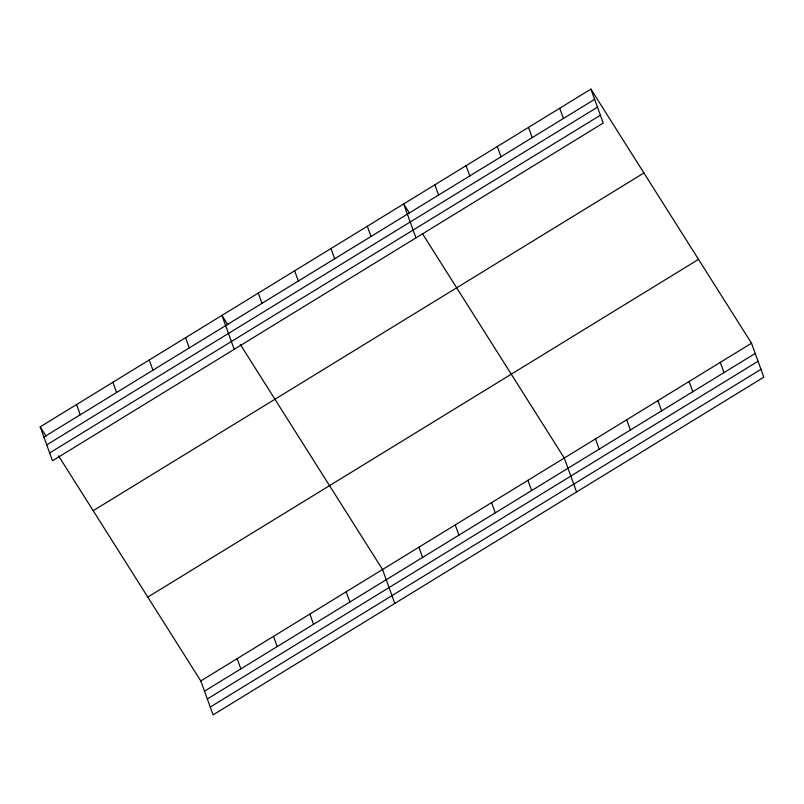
<?xml version="1.0" encoding="UTF-8"?>
<svg xmlns="http://www.w3.org/2000/svg" width="804" height="804" viewBox="0 0 804 804"><rect width="100%" height="100%" fill="white"/><g stroke="black" fill="none" stroke-linecap="round" stroke-linejoin="round"><path stroke-width="1.21" d="M590.92 89.123L603.201 123.052L52.481 460.772L40.2 426.844L590.92 89.123L751.519 343.228L763.8 377.156L213.08 714.877L200.799 680.948L58.521 455.828M43.898 437.074L594.618 99.354M46.732 444.893L597.452 107.173M49.647 452.953L600.377 115.233M93.194 510.701L643.914 172.981M147.795 597.091L698.525 259.37M200.799 680.948L751.519 343.228M204.497 691.169L755.217 353.448M207.331 698.998L758.051 361.267M210.246 707.058L760.966 369.327M409.568 213.271L403.678 203.955L415.959 237.883M422.653 233.974L564.277 458.049L576.558 491.978M227.823 324.715L221.934 315.399L234.225 349.328M240.255 344.383L382.533 569.493L394.814 603.422M40.2 426.844L46.089 436.16M720.314 362.363L724.012 372.584M689.098 381.498L692.807 391.729M559.715 108.259L563.413 118.489M657.893 400.633L661.602 410.864M528.509 127.404L532.208 137.625M626.688 419.778L630.386 429.999M497.294 146.539L501.003 156.76M595.483 438.914L599.181 449.134M466.089 165.674L469.797 175.905M434.884 184.809L438.582 195.04M527.926 480.34L531.625 490.561M491.576 502.631L495.274 512.851M367.327 226.236L371.026 236.466M455.225 524.922L458.933 535.142M330.977 248.526L334.685 258.757M418.884 547.212L422.582 557.433M294.636 270.817L298.334 281.048M258.285 293.108L261.983 303.339M346.182 591.784L349.891 602.015M309.841 614.075L313.54 624.306M185.593 337.69L189.292 347.911M273.491 636.366L277.189 646.597M149.242 359.981L152.941 370.202M237.14 658.657L240.848 668.878M112.892 382.272L116.6 392.493M76.551 404.553L80.249 414.784"/></g></svg>
